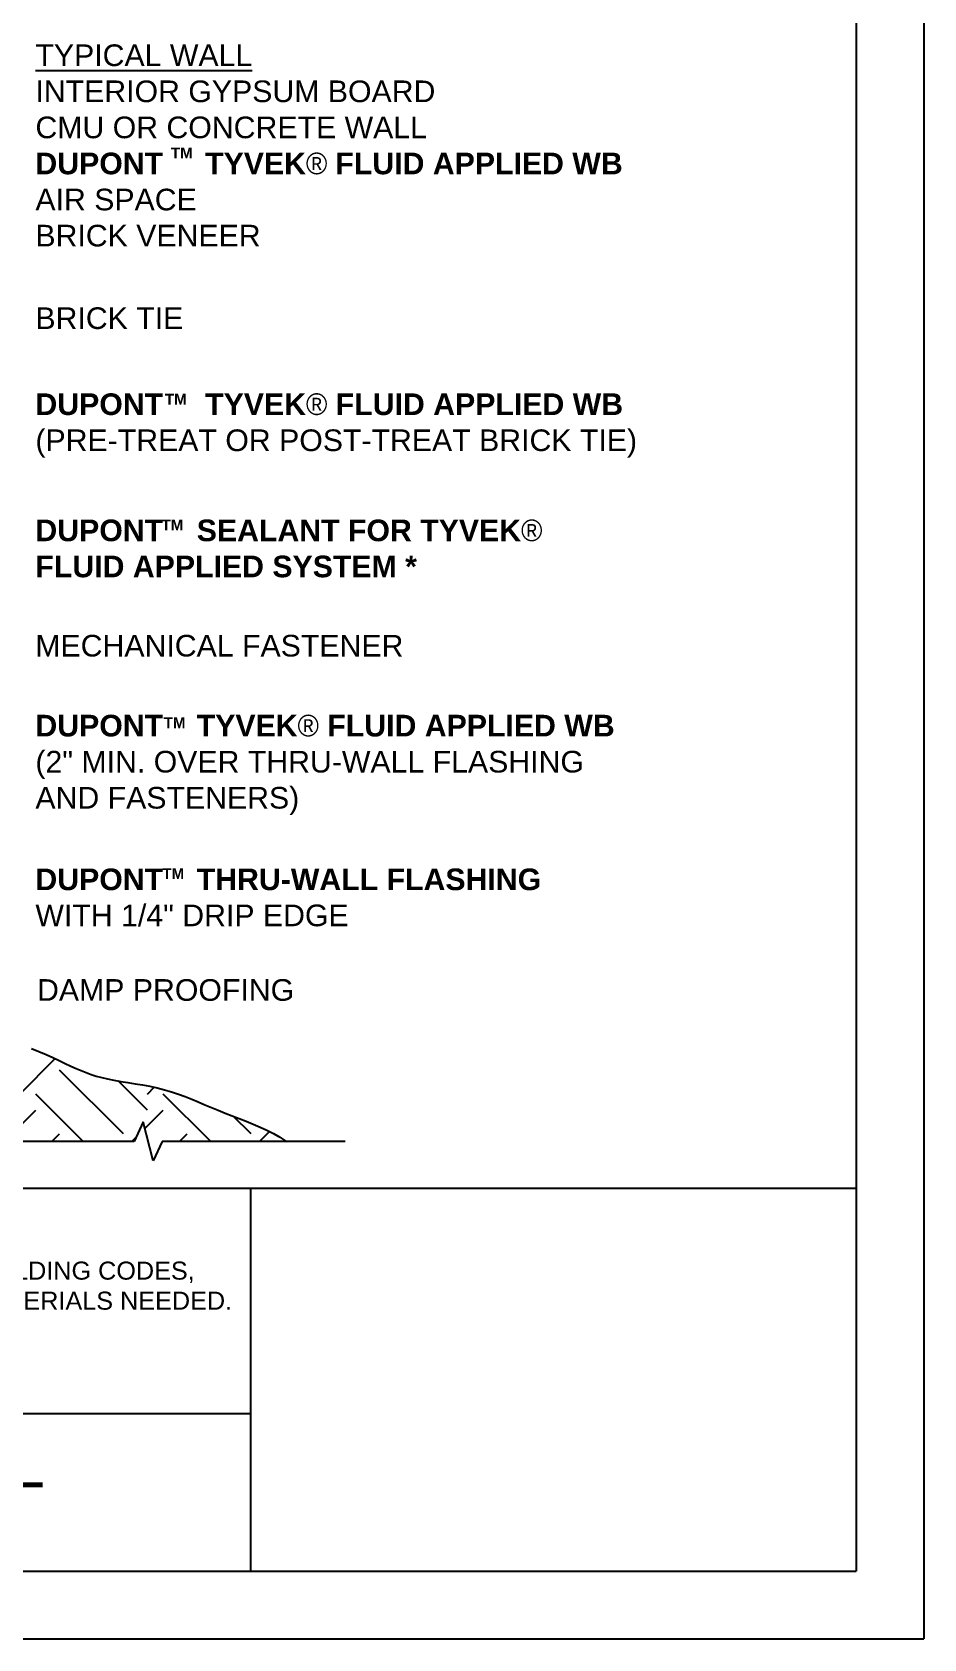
# Model space of a CAD drawing. Extents: x 257.7 to 308.7, y 59.2 to 125.2.
# Drawn here: x 288.96 to 308.72, y 59.16 to 94.8 of the extents above; entities that cross this region are included whole.
import ezdxf

# ---------------------------------------------------------------- set-up
doc = ezdxf.new("R2010")
doc.units = 0
doc.header["$LTSCALE"] = 1.5
doc.header["$MEASUREMENT"] = 0
for name, color, linetype in [('8x11-ttb$0$B', 5, 'CONTINUOUS'), ('STRUCTURE', 250, 'CONTINUOUS'), ('TEXT', 7, 'CONTINUOUS')]:
    doc.layers.add(name, color=color, linetype=linetype)
doc.layers.add('VIEWPORT', color=7, linetype='CONTINUOUS', plot=False)
doc.styles.add('DETAILS', font='sanss___.ttf', dxfattribs={"height": 1})

msp = doc.modelspace()

# ---------------------------------------------------------------- hatches: boundary and pattern name
at = {"layer": 'STRUCTURE'}
h = msp.add_hatch(dxfattribs=at)
h.set_pattern_fill('EARTH', color=256, scale=8, angle=45, style=0)
h.set_pattern_definition([(45, (308.4785529958181, 65.58881779525292), (2.220446049250313e-16, 2.82842712474619), [2, -2]), (45, (307.9482229099282, 66.11914788114282), (2.220446049250313e-16, 2.82842712474619), [2, -2]), (45, (307.4178928240383, 66.64947796703274), (2.220446049250313e-16, 2.82842712474619), [2, -2]), (135, (307.4178928240383, 67.00303135762601), (-2.82842712474619, 4.440892098500626e-16), [2, -2]), (135, (307.9482229099282, 67.53336144351593), (-2.82842712474619, 4.440892098500626e-16), [2, -2]), (135, (308.4785529958181, 68.06369152940583), (-2.82842712474619, 4.440892098500626e-16), [2, -2])])
h.paths.add_polyline_path([(291.8397160942145, 70.19394792114394), (294.5971857687615, 70.19394792114396), (294.5812464117587, 70.20483680804107), (294.4448813135239, 70.29037367855989), (294.3047835083165, 70.3700863790466), (294.1596345434868, 70.4445168504415), (294.0100654263268, 70.51445597227917), (293.8571945291139, 70.58075685874289), (293.7021402241255, 70.64427262401588), (293.5460208836391, 70.70585638228138), (293.3899548799318, 70.76636124772264), (293.2350605852814, 70.82664033452285), (293.082456371965, 70.88754675686528), (292.9328935302312, 70.94963144371565), (292.7856550222135, 71.0122365831696), (292.6396567280163, 71.07440217810529), (292.4938145277441, 71.13516823140088), (292.3470443015016, 71.1935747459345), (292.1982619293931, 71.24866172458431), (292.0463832915232, 71.29946917022843), (291.8903242679964, 71.34503708574502), (291.7295242707676, 71.38475216098934), (291.5655168391916, 71.41938783372495), (291.400359044474, 71.45006422869263), (291.2361079578204, 71.47790147063299), (291.0748206504356, 71.50401968428689), (290.9185541935257, 71.52953899439481), (290.7693656582954, 71.55557952569764), (290.6293121159506, 71.58326140293602), (290.4996781710469, 71.61356764467807), (290.3786585615421, 71.64693284480165), (290.2636755587453, 71.68365449101199), (290.1521514339643, 71.72403007101435), (290.041508458508, 71.76835707251394), (289.9291689036849, 71.81693298321602), (289.8125550408033, 71.87005529082586), (289.6890891411716, 71.92802148304875), (289.5567047847625, 71.99079285006472), (289.4153807862024, 72.05698589195386), (289.2656072687821, 72.12488091127099), (289.1078743557927, 72.1927582105709), (288.9426721705242, 72.25889809240859), (288.770490836268, 72.32158085933882), (288.5918204763143, 72.3790868139165), (288.4071512139537, 72.4296962586965), (288.2170332938449, 72.47240015488586), (288.0222574461169, 72.50903209830031), (287.8236745222662, 72.54213634340782), (287.62213537379, 72.57425714467632), (287.4184908521843, 72.60793875657379), (287.2135918089466, 72.64572543356809), (287.0082890955732, 72.69016143012722), (286.803433563561, 72.7437910007191), (286.5998767139317, 72.8082538750799), (286.3984726458064, 72.88157168401877), (286.2000761078311, 72.96086153361301), (286.0055418486519, 73.0432405299401), (285.8157246169147, 73.12582577907736), (285.6314791612664, 73.20573438710184), (285.4536602303522, 73.28008346009128), (285.2831225728183, 73.34599010412295), (285.1198913359169, 73.40164029190929), (284.9606732613231, 73.44949546270354), (284.8013454893182, 73.4930859223939), (284.6377851601833, 73.5359419768688), (284.4658694141993, 73.58159393201657), (284.281475391648, 73.63357209372538), (284.08048023281, 73.69540676788365), (283.8587610779668, 73.77062826037971), (283.6125229724447, 73.8605578992697), (283.3392825817521, 73.95768110128078), (283.0368844764416, 74.05227430530832), (282.7031732270669, 74.13461395024737), (282.3359934041813, 74.19497647499311), (281.9331895783379, 74.22363831844069), (281.4926063200901, 74.21087591948528), (281.012088199991, 74.146965717022), (281.012088199991, 70.19394792114396), (285.5027914193147, 70.19394792114394), (285.7043095538439, 70.63084728844319), (285.9262270035965, 69.7656171277952), (286.1238720487122, 70.19394792114394), (291.218635464817, 70.19394792114394), (291.4201535993462, 70.6308472884432), (291.6420710490988, 69.76561712779524)])

# ---------------------------------------------------------------- linework, layer by layer
at = {"layer": '8x11-ttb$0$B', "color": 7}
for p, q in [((307.2212273774239, 123.6639062359502), (307.2212273774239, 60.66390623595021)), ((259.2212273774239, 64.16523876563703), (293.798321403102, 64.16523876563703)), ((259.2212273774239, 60.66390623595021), (307.2212273774239, 60.66390623595021))]:
    msp.add_line(p, q, dxfattribs=at)
for points in [[(307.2212273774238, 69.15454686249154), (259.2212273774238, 69.15454686249156)], [(293.798321403102, 69.15454686249154), (293.798321403102, 60.66390623595021)]]:
    msp.add_lwpolyline(points, dxfattribs=at)
at = {"layer": 'STRUCTURE'}
for p, q in [((291.218635464817, 70.19394792114394), (286.1238720487121, 70.19394792114394)), ((295.8970289055915, 70.19394792114394), (291.8397160942144, 70.19394792114394))]:
    msp.add_line(p, q, dxfattribs=at)
for points in [[(288.9426721705244, 72.25889809240859), (289.1078743557927, 72.19275821057093), (289.2656072687822, 72.12488091127096), (289.4153807862024, 72.05698589195386), (289.5567047847624, 71.99079285006474), (289.6890891411717, 71.92802148304871), (289.8125550408032, 71.87005529082586), (289.9291689036849, 71.81693298321602), (290.041508458508, 71.76835707251392), (290.1521514339643, 71.72403007101434), (290.2636755587453, 71.68365449101199), (290.3786585615421, 71.64693284480165), (290.4996781710468, 71.61356764467808), (290.6293121159506, 71.58326140293602), (290.7693656582954, 71.55557952569762), (290.9185541935257, 71.52953899439481), (291.0748206504356, 71.50401968428683), (291.2361079578203, 71.47790147063301), (291.400359044474, 71.45006422869261), (291.5655168391916, 71.41938783372495), (291.7295242707676, 71.38475216098934), (291.8903242679964, 71.34503708574502), (292.0463832915232, 71.29946917022843), (292.1982619293931, 71.24866172458431), (292.3470443015016, 71.1935747459345), (292.4938145277442, 71.13516823140088), (292.6396567280163, 71.07440217810529), (292.7856550222135, 71.0122365831696), (292.9328935302312, 70.94963144371563), (293.082456371965, 70.88754675686526), (293.2350605852814, 70.82664033452284), (293.3899548799319, 70.76636124772261), (293.5460208836391, 70.70585638228138), (293.7021402241255, 70.64427262401588), (293.8571945291139, 70.5807568587429), (294.0100654263268, 70.51445597227918), (294.1596345434868, 70.44451685044149), (294.3047835083165, 70.3700863790466), (294.4448813135239, 70.29037367855986), (294.5812464117587, 70.20483680804105), (294.5971857687616, 70.19394792114393)], [(291.4201535993462, 70.63084728844328), (291.218635464817, 70.19394792114394)], [(291.6420710490988, 69.76561712779522), (291.4201535993462, 70.63084728844328)], [(291.8397160942144, 70.19394792114394), (291.6420710490988, 69.76561712779522)]]:
    msp.add_lwpolyline(points, dxfattribs=at)
at = {"layer": 'VIEWPORT', "color": 1}
for p in [(308.7212273774239, 125.1639062359502), (257.7212273774239, 59.16390623595021)]:
    msp.add_line(p, (308.7212273774239, 59.16390623595021), dxfattribs=at)

# ---------------------------------------------------------------- texts
at = {"layer": 'TEXT', "attachment_point": 4, "style": 'DETAILS'}
for s, insert, char_height in [('{\\fArial|b0|i0|c0|p34;\\LTYPICAL WALL\\P}INTERIOR GYPSUM BOARD\\PCMU OR CONCRETE WALL\\P{\\fArial|b1|i0|c0|p34;DUPONT     TYVEK\\fSymbol|b0|i0|c2|p18;â \\fArial|b1|i0|c0|p34;FLUID APPLIED WB}\\P{\\fArial|b0|i0|c0|p34;AIR SPACE\\PBRICK VENEER}', (289.0282450487107, 92.28520415402683), 0.48), ('{\\fSansSerif|b1|i0|c2|p2;TM}', (292.0317080207124, 92.12178133191819), 0.24), ('{\\fSansSerif|b1|i0|c2|p2;TM}', (291.8982669755746, 86.65947234999732), 0.24), ('{\\fSansSerif|b1|i0|c2|p2;TM}', (291.8228638822884, 83.87097183024696), 0.24), ('{\\fSansSerif|b1|i0|c2|p2;DUPONT    TYVEK\\fSymbol|b0|i0|c2|p18;â\\fSansSerif|b1|i0|c2|p2; FLUID APPLIED WB} \\P(2" MIN. OVER THRU-WALL FLASHING\\PAND FASTENERS)', (289.0282450487107, 78.5475010150088), 0.48), ('{\\fSansSerif|b1|i0|c2|p2;TM}', (291.8710579449971, 79.48321400343163), 0.24), ('{\\fSansSerif|b1|i0|c2|p2;TM}', (291.8417263245569, 76.13756985157556), 0.24), ('DAMP PROOFING', (289.0643890409979, 73.55296679226703), 0.48)]:
    msp.add_mtext(s, dxfattribs=dict(at, insert=insert, char_height=char_height))
at = {"layer": 'TEXT', "style": 'DETAILS'}
for s, insert, char_height, width, attachment_point in [('{\\fArial|b0|i0|c0|p34;BRICK\\A1;\\fSansSerif|b0|i0|c2|p2; TIE}', (289.0282450487107, 88.45377291233663), 0.48, 11.67798533535097, 4), ('{\\fSansSerif|b1|i0|c2|p2;DUPONT     TYVEK\\fSymbol|b0|i0|c2|p18;â\\fSansSerif|b1|i0|c2|p2; FLUID APPLIED WB\\P}(PRE-TREAT OR POST-TREAT BRICK TIE)', (289.0287211199071, 86.07700552243945), 0.48, 14.52318487039054, 4), ('{\\fSansSerif|b1|i0|c2|p2;DUPONT    SEALANT FOR TYVEK\\fSymbol|b0|i0|c2|p18;â \\fSansSerif|b1|i0|c2|p2;FLUID APPLIED SYSTEM *}', (289.0282450487107, 83.3468310045291), 0.48, 11.67798533535097, 4), ('MECHANICAL FASTENER ', (289.0260915378706, 81.1893618383665), 0.48, 12.20717459951055, 4), ('\\A1;{\\fSansSerif|b1|i0|c2|p2;DUPONT    THRU-WALL FLASHING} WITH 1/4" DRIP EDGE', (289.0282450487107, 75.60706386030242), 0.48, 11.67798533535097, 4), ('{\\LNOTE\\P}1) INTERIOR VAPOR RETARDER MAY BE REQUIRED IN SOME REGIONS.\\P\\pi-0.8,l0.8;2) THIS INFORMATION IS PROVIDED BY DUPONT AS REFERENCE ONLY; PLEASE CONSULT LOCAL BUILDING CODES, REGULATIONS AND LAWS TO DETERMINE THE APPROPRIATE CONSTRUCTION METHODS AND MATERIALS NEEDED.{\\H0.5x;\\P\\P\\pi0,l0;}* DUPONT    SEALANT FOR TYVEK{\\fSymbol|b0|i0|c2|p18;â} FLUID APPLIED SYSTEM OR \\P\\pi-0.4,l0.4;  DUPONT    TYVEK{\\fSymbol|b0|i0|c2|p18;â} FLUID APPLIED FLASHING AND JOINT COMPOUND MAY BE USED.', (260.8304335367861, 68.86534845549977, 5.959993654922892e-09), 0.4, 32.9496987610637, 1), ('\\pi4.8927;BASE OF WALL DETAIL \\P\\pi7.8317;{\\H0.5x;BRICK VENEER / CMU WALL}', (268.819206986479, 63.52343519091075), 1, 24.8924186185627, 1)]:
    msp.add_mtext(s, dxfattribs=dict(at, insert=insert, char_height=char_height, width=width, attachment_point=attachment_point))

doc.saveas('drawing.dxf')
